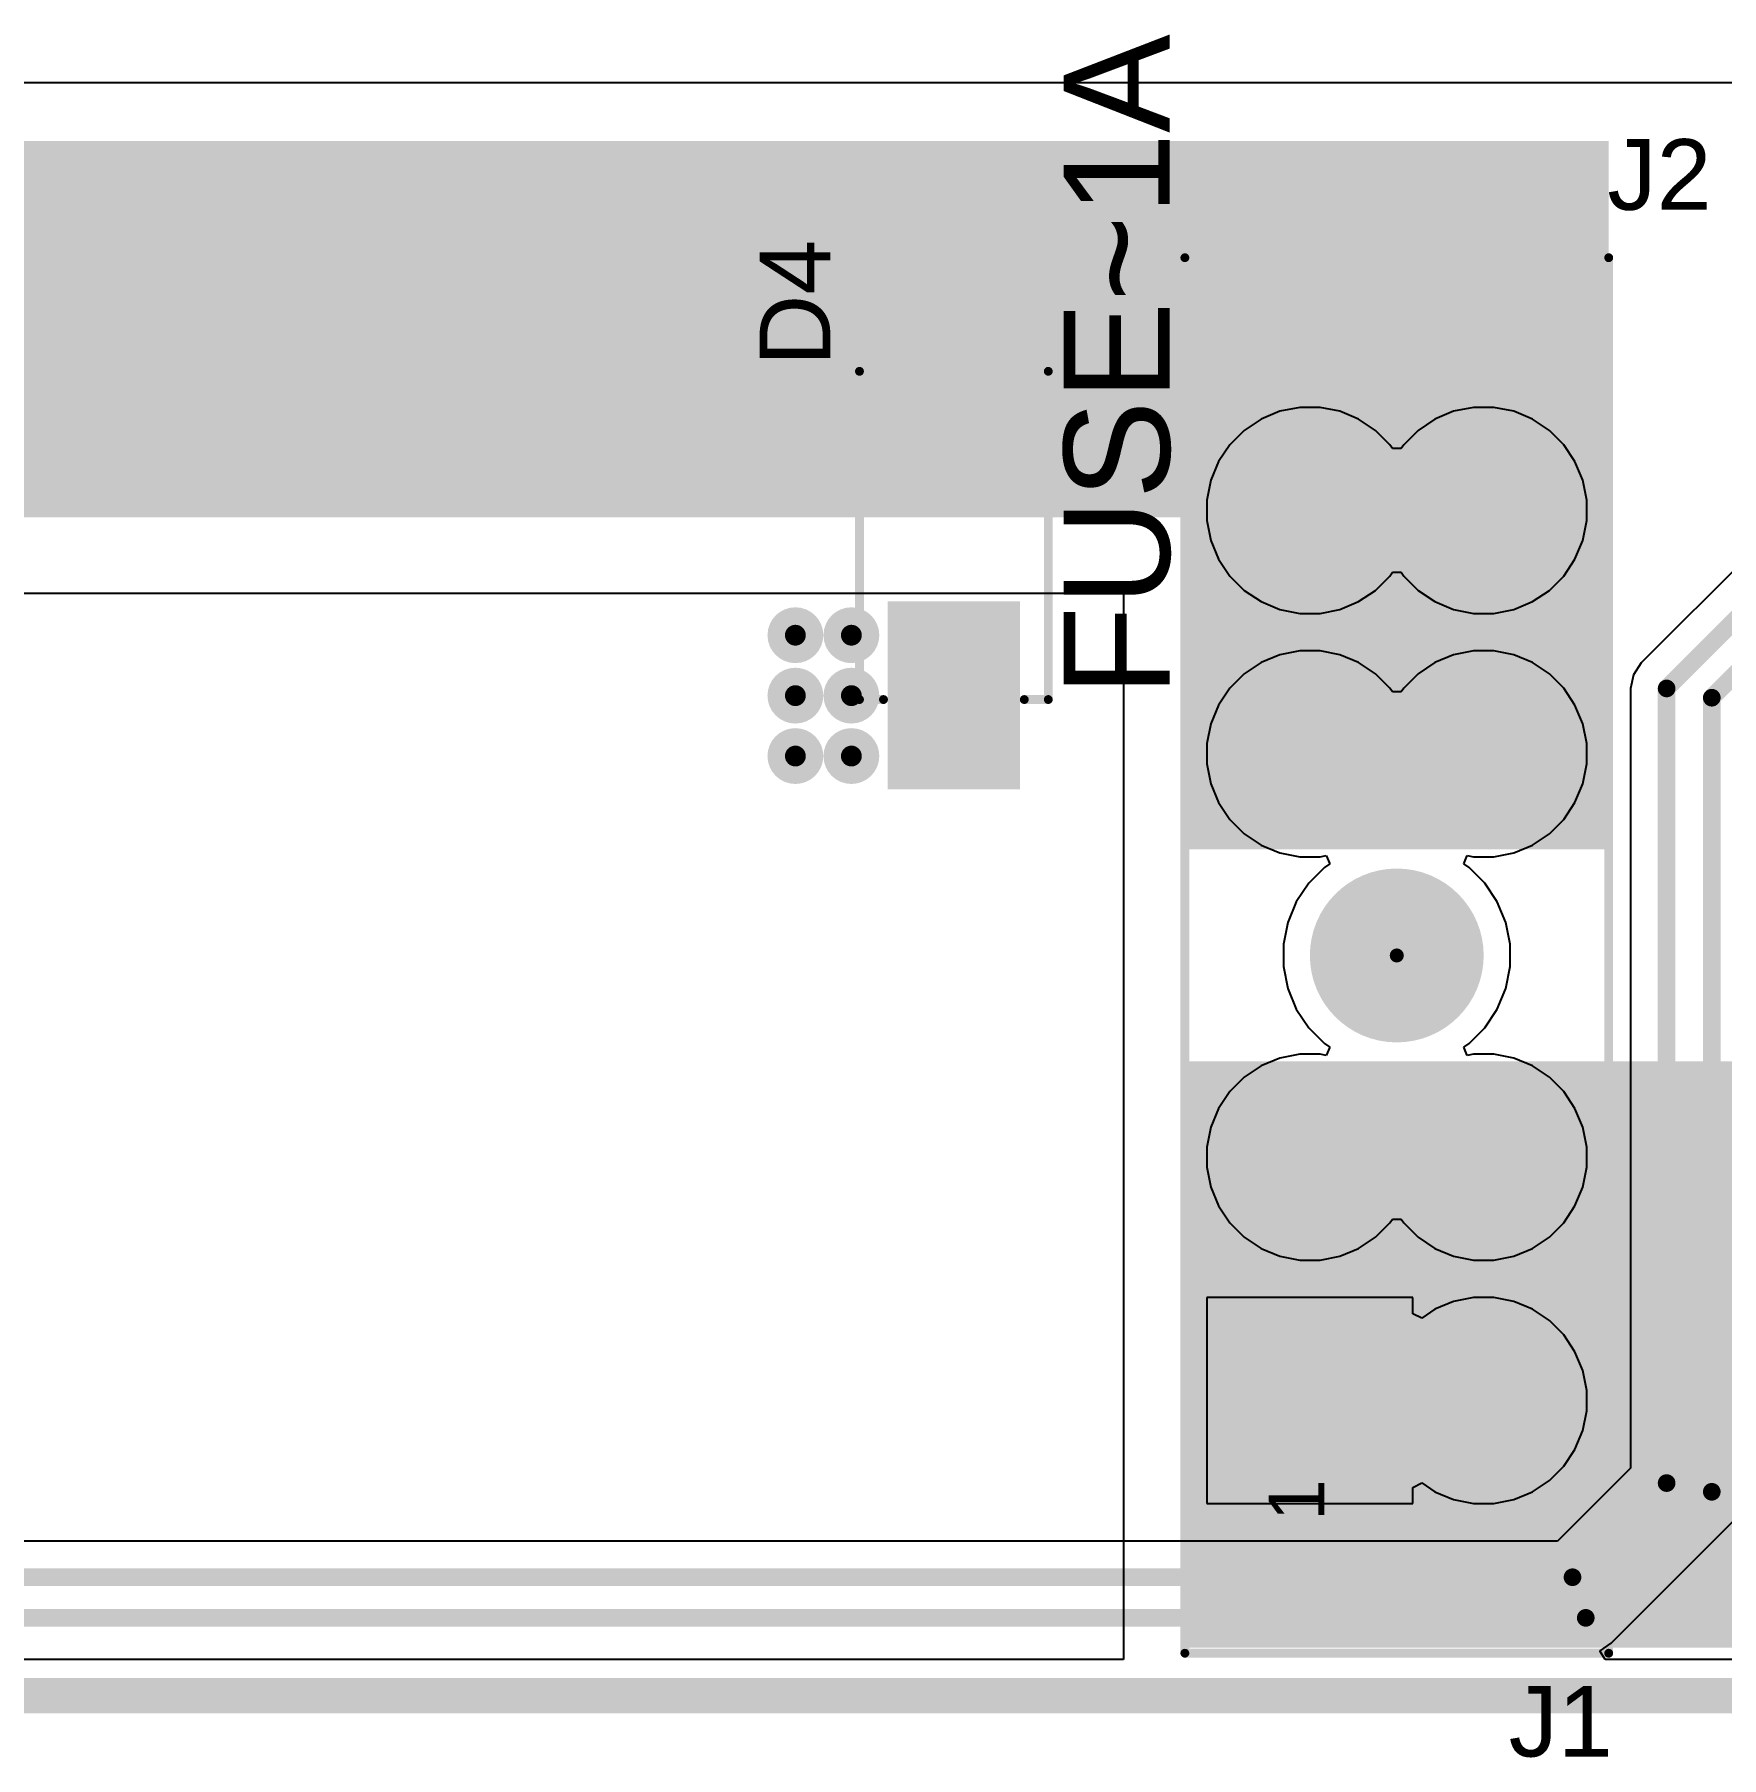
# Model space of a CAD drawing. Header units: millimetres. Extents: x -1.53 to 7.44, y -0.61 to 4.57.
# Drawn here: x 0.548 to 1.504, y 1.533 to 2.508 of the extents above; entities that cross this region are included whole.
import ezdxf

# ---------------------------------------------------------------- set-up
doc = ezdxf.new("R2010")
doc.units = ezdxf.units.MM
doc.header["$MEASUREMENT"] = 0
for name, color, linetype in [('BottomLayer', 5, 'Continuous'), ('BottomSolder', 6, 'Continuous'), ('Mechanical2', 216, 'Continuous'), ('MultiLayer', 9, 'Continuous'), ('PadHoleLayer', 156, 'Continuous'), ('TopLayer', 1, 'Continuous'), ('TopOverlay', 2, 'Continuous'), ('TopPaste', 8, 'Continuous'), ('TopSolder', 216, 'Continuous'), ('ViaHoleLayer', 16, 'Continuous')]:
    doc.layers.add(name, color=color, linetype=linetype)
doc.styles.add('Arial', font='', dxfattribs={"height": 0.2})
doc.styles.get('Arial').set_extended_font_data('Arial')

# ---------------------------------------------------------------- blocks, each defined once
blk = doc.blocks.new('178_6165_0002_157')
at = {"layer": 'BottomLayer'}
blk.add_hatch(color=5, dxfattribs=at).paths.add_polyline_path([(-0.29528, 0.09252), (-0.20866, 0.09252), (-0.20866, 0.00591), (-0.29528, 0.00591)])
h = blk.add_hatch(color=5, dxfattribs=at)
edge = h.paths.add_edge_path()
edge.add_arc((-0.11417, 0.04922), 0.04331, 0, 360)
h = blk.add_hatch(color=5, dxfattribs=at)
edge = h.paths.add_edge_path()
edge.add_arc((0.11417, 0.04922), 0.04331, 0, 360)
h = blk.add_hatch(color=5, dxfattribs=at)
edge = h.paths.add_edge_path()
edge.add_arc((0.25197, 0.04922), 0.04331, 0, 360)
h = blk.add_hatch(color=5, dxfattribs=at)
edge = h.paths.add_edge_path()
edge.add_arc((-0.25197, -0.04922), 0.04331, 0, 360)
h = blk.add_hatch(color=5, dxfattribs=at)
edge = h.paths.add_edge_path()
edge.add_arc((-0.11417, -0.04922), 0.04331, 0, 360)
h = blk.add_hatch(color=5, dxfattribs=at)
edge = h.paths.add_edge_path()
edge.add_arc((0.11417, -0.04922), 0.04331, 0, 360)
h = blk.add_hatch(color=5, dxfattribs=at)
edge = h.paths.add_edge_path()
edge.add_arc((0.25197, -0.04922), 0.04331, 0, 360)
at = {"layer": 'BottomSolder'}
blk.add_hatch(color=6, dxfattribs=at).paths.add_polyline_path([(-0.29728, 0.09452), (-0.20666, 0.09452), (-0.20666, 0.00391), (-0.29728, 0.00391)])
h = blk.add_hatch(color=6, dxfattribs=at)
edge = h.paths.add_edge_path()
edge.add_arc((-0.11417, 0.04922), 0.04531, 0, 360)
h = blk.add_hatch(color=6, dxfattribs=at)
edge = h.paths.add_edge_path()
edge.add_arc((0.11417, 0.04922), 0.04531, 0, 360)
h = blk.add_hatch(color=6, dxfattribs=at)
edge = h.paths.add_edge_path()
edge.add_arc((0.25197, 0.04922), 0.04531, 0, 360)
h = blk.add_hatch(color=6, dxfattribs=at)
edge = h.paths.add_edge_path()
edge.add_arc((0, 0.00001), 0.004, 0, 360)
h = blk.add_hatch(color=6, dxfattribs=at)
edge = h.paths.add_edge_path()
edge.add_arc((-0.25197, -0.04922), 0.04531, 0, 360)
h = blk.add_hatch(color=6, dxfattribs=at)
edge = h.paths.add_edge_path()
edge.add_arc((-0.11417, -0.04922), 0.04531, 0, 360)
h = blk.add_hatch(color=6, dxfattribs=at)
edge = h.paths.add_edge_path()
edge.add_arc((0.11417, -0.04922), 0.04531, 0, 360)
h = blk.add_hatch(color=6, dxfattribs=at)
edge = h.paths.add_edge_path()
edge.add_arc((0.25197, -0.04922), 0.04531, 0, 360)
at = {"layer": 'MultiLayer'}
blk.add_hatch(color=9, dxfattribs=at).paths.add_polyline_path([(-0.29528, 0.09252), (-0.20866, 0.09252), (-0.20866, 0.00591), (-0.29528, 0.00591)])
h = blk.add_hatch(color=9, dxfattribs=at)
edge = h.paths.add_edge_path()
edge.add_arc((-0.11417, 0.04922), 0.04331, 0, 360)
h = blk.add_hatch(color=9, dxfattribs=at)
edge = h.paths.add_edge_path()
edge.add_arc((0.11417, 0.04922), 0.04331, 0, 360)
h = blk.add_hatch(color=9, dxfattribs=at)
edge = h.paths.add_edge_path()
edge.add_arc((0.25197, 0.04922), 0.04331, 0, 360)
h = blk.add_hatch(color=9, dxfattribs=at)
edge = h.paths.add_edge_path()
edge.add_arc((-0.25197, -0.04922), 0.04331, 0, 360)
h = blk.add_hatch(color=9, dxfattribs=at)
edge = h.paths.add_edge_path()
edge.add_arc((-0.11417, -0.04922), 0.04331, 0, 360)
h = blk.add_hatch(color=9, dxfattribs=at)
edge = h.paths.add_edge_path()
edge.add_arc((0.11417, -0.04922), 0.04331, 0, 360)
h = blk.add_hatch(color=9, dxfattribs=at)
edge = h.paths.add_edge_path()
edge.add_arc((0.25197, -0.04922), 0.04331, 0, 360)
at = {"layer": 'PadHoleLayer'}
h = blk.add_hatch(color=156, dxfattribs=at)
edge = h.paths.add_edge_path()
edge.add_arc((-0.25197, 0.04922), 0.02953, 0, 360)
h = blk.add_hatch(color=156, dxfattribs=at)
edge = h.paths.add_edge_path()
edge.add_arc((-0.11417, 0.04922), 0.02953, 0, 360)
h = blk.add_hatch(color=156, dxfattribs=at)
edge = h.paths.add_edge_path()
edge.add_arc((0.11417, 0.04922), 0.02953, 0, 360)
h = blk.add_hatch(color=156, dxfattribs=at)
edge = h.paths.add_edge_path()
edge.add_arc((0.25197, 0.04922), 0.02953, 0, 360)
h = blk.add_hatch(color=156, dxfattribs=at)
edge = h.paths.add_edge_path()
edge.add_arc((0, 0.00001), 0.04921, 0, 360)
h = blk.add_hatch(color=156, dxfattribs=at)
edge = h.paths.add_edge_path()
edge.add_arc((-0.25197, -0.04922), 0.02953, 0, 360)
h = blk.add_hatch(color=156, dxfattribs=at)
edge = h.paths.add_edge_path()
edge.add_arc((-0.11417, -0.04922), 0.02953, 0, 360)
h = blk.add_hatch(color=156, dxfattribs=at)
edge = h.paths.add_edge_path()
edge.add_arc((0.11417, -0.04922), 0.02953, 0, 360)
h = blk.add_hatch(color=156, dxfattribs=at)
edge = h.paths.add_edge_path()
edge.add_arc((0.25197, -0.04922), 0.02953, 0, 360)
at = {"layer": 'TopLayer'}
blk.add_hatch(color=1, dxfattribs=at).paths.add_polyline_path([(-0.29528, 0.09252), (-0.20866, 0.09252), (-0.20866, 0.00591), (-0.29528, 0.00591)])
h = blk.add_hatch(color=1, dxfattribs=at)
edge = h.paths.add_edge_path()
edge.add_arc((-0.11417, 0.04922), 0.04331, 0, 360)
h = blk.add_hatch(color=1, dxfattribs=at)
edge = h.paths.add_edge_path()
edge.add_arc((0.11417, 0.04922), 0.04331, 0, 360)
h = blk.add_hatch(color=1, dxfattribs=at)
edge = h.paths.add_edge_path()
edge.add_arc((0.25197, 0.04922), 0.04331, 0, 360)
h = blk.add_hatch(color=1, dxfattribs=at)
edge = h.paths.add_edge_path()
edge.add_arc((-0.25197, -0.04922), 0.04331, 0, 360)
h = blk.add_hatch(color=1, dxfattribs=at)
edge = h.paths.add_edge_path()
edge.add_arc((-0.11417, -0.04922), 0.04331, 0, 360)
h = blk.add_hatch(color=1, dxfattribs=at)
edge = h.paths.add_edge_path()
edge.add_arc((0.11417, -0.04922), 0.04331, 0, 360)
h = blk.add_hatch(color=1, dxfattribs=at)
edge = h.paths.add_edge_path()
edge.add_arc((0.25197, -0.04922), 0.04331, 0, 360)
at = {"layer": 'TopSolder'}
blk.add_hatch(color=216, dxfattribs=at).paths.add_polyline_path([(-0.29728, 0.09452), (-0.20666, 0.09452), (-0.20666, 0.00391), (-0.29728, 0.00391)])
h = blk.add_hatch(color=216, dxfattribs=at)
edge = h.paths.add_edge_path()
edge.add_arc((-0.11417, 0.04922), 0.04531, 0, 360)
h = blk.add_hatch(color=216, dxfattribs=at)
edge = h.paths.add_edge_path()
edge.add_arc((0.11417, 0.04922), 0.04531, 0, 360)
h = blk.add_hatch(color=216, dxfattribs=at)
edge = h.paths.add_edge_path()
edge.add_arc((0.25197, 0.04922), 0.04531, 0, 360)
h = blk.add_hatch(color=216, dxfattribs=at)
edge = h.paths.add_edge_path()
edge.add_arc((0, 0.00001), 0.004, 0, 360)
h = blk.add_hatch(color=216, dxfattribs=at)
edge = h.paths.add_edge_path()
edge.add_arc((-0.25197, -0.04922), 0.04531, 0, 360)
h = blk.add_hatch(color=216, dxfattribs=at)
edge = h.paths.add_edge_path()
edge.add_arc((-0.11417, -0.04922), 0.04531, 0, 360)
h = blk.add_hatch(color=216, dxfattribs=at)
edge = h.paths.add_edge_path()
edge.add_arc((0.11417, -0.04922), 0.04531, 0, 360)
h = blk.add_hatch(color=216, dxfattribs=at)
edge = h.paths.add_edge_path()
edge.add_arc((0.25197, -0.04922), 0.04531, 0, 360)
at = {"layer": 'TopOverlay', "const_width": 0.005}
for points in [[(-0.395, 0.12001), (0.395, 0.12001)], [(-0.395, 0.12001), (-0.395, -0.12)], [(0.395, 0.12001), (0.395, -0.12)], [(-0.395, -0.12), (0.395, -0.12)]]:
    blk.add_lwpolyline(points, dxfattribs=at)
at = {"layer": 'TopOverlay', "const_width": 0.0025}
for points in [[(-0.39625, 0.12001, 1), (-0.39375, 0.12001, 1)], [(-0.39625, 0.12001, 1), (-0.39375, 0.12001, 1)], [(0.39375, 0.12001, 1), (0.39625, 0.12001, 1)], [(0.39375, 0.12001, 1), (0.39625, 0.12001, 1)], [(-0.39625, -0.12, 1), (-0.39375, -0.12, 1)], [(-0.39625, -0.12, 1), (-0.39375, -0.12, 1)], [(0.39375, -0.12, 1), (0.39625, -0.12, 1)], [(0.39375, -0.12, 1), (0.39625, -0.12, 1)]]:
    blk.add_lwpolyline(points, format="xyb", close=True, dxfattribs=at)
at = {"layer": 'TopOverlay'}
blk.add_text('1', height=0.0315, dxfattribs=at).set_placement((-0.32, 0.041))
blk = doc.blocks.new('SMA_174')
at = {"layer": 'TopLayer'}
for points in [[(-0.12795, 0.03346), (-0.02953, 0.03346), (-0.02953, -0.03346), (-0.12795, -0.03346)], [(0.02953, 0.03346), (0.12795, 0.03346), (0.12795, -0.03346), (0.02953, -0.03346)]]:
    blk.add_hatch(color=1, dxfattribs=at).paths.add_polyline_path(points)
at = {"layer": 'TopOverlay'}
for points in [[(-0.175, -0.05596), (-0.12905, -0.05596), (-0.12905, 0.05599), (-0.175, 0.05599)], [(-0.12992, 0.03638), (-0.1022, 0.03638), (-0.1022, 0.05598), (-0.12992, 0.05598)], [(-0.12992, -0.05598), (-0.1022, -0.05598), (-0.1022, -0.03638), (-0.12992, -0.03638)]]:
    blk.add_hatch(color=2, dxfattribs=at).paths.add_polyline_path(points)
at = {"layer": 'TopPaste'}
for points in [[(-0.12795, 0.03346), (-0.02953, 0.03346), (-0.02953, -0.03346), (-0.12795, -0.03346)], [(0.02953, 0.03346), (0.12795, 0.03346), (0.12795, -0.03346), (0.02953, -0.03346)]]:
    blk.add_hatch(color=8, dxfattribs=at).paths.add_polyline_path(points)
at = {"layer": 'TopSolder'}
for points in [[(-0.13195, 0.03746), (-0.02553, 0.03746), (-0.02553, -0.03746), (-0.13195, -0.03746)], [(0.02553, 0.03746), (0.13195, 0.03746), (0.13195, -0.03746), (0.02553, -0.03746)]]:
    blk.add_hatch(color=216, dxfattribs=at).paths.add_polyline_path(points)
at = {"layer": 'TopOverlay', "const_width": 0.005}
for points in [[(0.08115, 0.05345), (-0.10465, 0.05345)], [(0.08115, 0.03985), (0.08115, 0.05345)], [(0.08115, -0.05345), (0.08115, -0.03985)], [(0.08115, -0.05345), (-0.10465, -0.05345)]]:
    blk.add_lwpolyline(points, dxfattribs=at)
at = {"layer": 'TopOverlay', "const_width": 0.0025}
for points in [[(-0.1059, 0.05345, 1), (-0.1034, 0.05345, 1)], [(0.0799, 0.05345, 1), (0.0824, 0.05345, 1)], [(0.0799, 0.05345, 1), (0.0824, 0.05345, 1)], [(0.0799, 0.03985, 1), (0.0824, 0.03985, 1)], [(0.0799, -0.03985, 1), (0.0824, -0.03985, 1)], [(-0.1059, -0.05345, 1), (-0.1034, -0.05345, 1)], [(0.0799, -0.05345, 1), (0.0824, -0.05345, 1)], [(0.0799, -0.05345, 1), (0.0824, -0.05345, 1)]]:
    blk.add_lwpolyline(points, format="xyb", close=True, dxfattribs=at)

msp = doc.modelspace()

# ---------------------------------------------------------------- hatches: boundary and pattern name
at = {"layer": 'BottomLayer'}
h = msp.add_hatch(color=5, dxfattribs=at)
edge = h.paths.add_edge_path()
edge.add_arc((0.97925, 2.16827), 0.01181, 0, 360)
h = msp.add_hatch(color=5, dxfattribs=at)
edge = h.paths.add_edge_path()
edge.add_arc((1.01096, 2.16827), 0.01181, 0, 360)
h = msp.add_hatch(color=5, dxfattribs=at)
edge = h.paths.add_edge_path()
edge.add_arc((0.97925, 2.13406), 0.01181, 0, 360)
h = msp.add_hatch(color=5, dxfattribs=at)
edge = h.paths.add_edge_path()
edge.add_arc((1.01096, 2.13406), 0.01181, 0, 360)
h = msp.add_hatch(color=5, dxfattribs=at)
edge = h.paths.add_edge_path()
edge.add_arc((0.97925, 2.09986), 0.01181, 0, 360)
h = msp.add_hatch(color=5, dxfattribs=at)
edge = h.paths.add_edge_path()
edge.add_arc((1.01096, 2.09986), 0.01181, 0, 360)
at = {"layer": 'BottomSolder'}
h = msp.add_hatch(color=6, dxfattribs=at)
edge = h.paths.add_edge_path()
edge.add_arc((0.97925, 2.16827), 0.01581, 0, 360)
h = msp.add_hatch(color=6, dxfattribs=at)
edge = h.paths.add_edge_path()
edge.add_arc((1.01096, 2.16827), 0.01581, 0, 360)
h = msp.add_hatch(color=6, dxfattribs=at)
edge = h.paths.add_edge_path()
edge.add_arc((0.97925, 2.13406), 0.01581, 0, 360)
h = msp.add_hatch(color=6, dxfattribs=at)
edge = h.paths.add_edge_path()
edge.add_arc((1.01096, 2.13406), 0.01581, 0, 360)
h = msp.add_hatch(color=6, dxfattribs=at)
edge = h.paths.add_edge_path()
edge.add_arc((0.97925, 2.09986), 0.01581, 0, 360)
h = msp.add_hatch(color=6, dxfattribs=at)
edge = h.paths.add_edge_path()
edge.add_arc((1.01096, 2.09986), 0.01581, 0, 360)
at = {"layer": 'TopLayer'}
for points in [[(-0.387, 2.235), (1.29779, 2.235), (1.29779, 2.448), (-0.387, 2.448)], [(1.19979, 2.047), (1.43979, 2.047), (1.43979, 2.448), (1.19979, 2.448)], [(1.19979, 1.59519), (2.002, 1.59519), (2.002, 1.927), (1.19979, 1.927)]]:
    msp.add_hatch(color=1, dxfattribs=at).paths.add_polyline_path(points)
h = msp.add_hatch(color=1, dxfattribs=at)
edge = h.paths.add_edge_path()
edge.add_arc((0.97925, 2.16827), 0.01181, 0, 360)
h = msp.add_hatch(color=1, dxfattribs=at)
edge = h.paths.add_edge_path()
edge.add_arc((1.01096, 2.16827), 0.01181, 0, 360)
h = msp.add_hatch(color=1, dxfattribs=at)
edge = h.paths.add_edge_path()
edge.add_arc((0.97925, 2.13406), 0.01181, 0, 360)
h = msp.add_hatch(color=1, dxfattribs=at)
edge = h.paths.add_edge_path()
edge.add_arc((1.01096, 2.13406), 0.01181, 0, 360)
h = msp.add_hatch(color=1, dxfattribs=at)
edge = h.paths.add_edge_path()
edge.add_arc((0.97925, 2.09986), 0.01181, 0, 360)
h = msp.add_hatch(color=1, dxfattribs=at)
edge = h.paths.add_edge_path()
edge.add_arc((1.01096, 2.09986), 0.01181, 0, 360)
at = {"layer": 'TopSolder'}
h = msp.add_hatch(color=216, dxfattribs=at)
edge = h.paths.add_edge_path()
edge.add_arc((0.97925, 2.16827), 0.01581, 0, 360)
h = msp.add_hatch(color=216, dxfattribs=at)
edge = h.paths.add_edge_path()
edge.add_arc((1.01096, 2.16827), 0.01581, 0, 360)
h = msp.add_hatch(color=216, dxfattribs=at)
edge = h.paths.add_edge_path()
edge.add_arc((0.97925, 2.13406), 0.01581, 0, 360)
h = msp.add_hatch(color=216, dxfattribs=at)
edge = h.paths.add_edge_path()
edge.add_arc((1.01096, 2.13406), 0.01581, 0, 360)
h = msp.add_hatch(color=216, dxfattribs=at)
edge = h.paths.add_edge_path()
edge.add_arc((0.97925, 2.09986), 0.01581, 0, 360)
h = msp.add_hatch(color=216, dxfattribs=at)
edge = h.paths.add_edge_path()
edge.add_arc((1.01096, 2.09986), 0.01581, 0, 360)
at = {"layer": 'ViaHoleLayer'}
h = msp.add_hatch(color=16, dxfattribs=at)
edge = h.paths.add_edge_path()
edge.add_arc((0.97925, 2.16827), 0.00591, 0, 360)
h = msp.add_hatch(color=16, dxfattribs=at)
edge = h.paths.add_edge_path()
edge.add_arc((1.01096, 2.16827), 0.00591, 0, 360)
h = msp.add_hatch(color=16, dxfattribs=at)
edge = h.paths.add_edge_path()
edge.add_arc((0.97925, 2.13406), 0.00591, 0, 360)
h = msp.add_hatch(color=16, dxfattribs=at)
edge = h.paths.add_edge_path()
edge.add_arc((1.01096, 2.13406), 0.00591, 0, 360)
h = msp.add_hatch(color=16, dxfattribs=at)
edge = h.paths.add_edge_path()
edge.add_arc((0.97925, 2.09986), 0.00591, 0, 360)
h = msp.add_hatch(color=16, dxfattribs=at)
edge = h.paths.add_edge_path()
edge.add_arc((1.01096, 2.09986), 0.00591, 0, 360)

# ---------------------------------------------------------------- linework, layer by layer
at = {"layer": 'BottomLayer'}
for p, q in [((1.25357, 2.29501), (1.24296, 2.29061)), ((1.26484, 2.29725), (1.25357, 2.29501)), ((1.27632, 2.29725), (1.26484, 2.29725)), ((1.28759, 2.29501), (1.27632, 2.29725)), ((1.2982, 2.29061), (1.28759, 2.29501)), ((1.352, 2.29501), (1.34139, 2.29061)), ((1.36327, 2.29725), (1.352, 2.29501)), ((1.37475, 2.29725), (1.36327, 2.29725)), ((1.38602, 2.29501), (1.37475, 2.29725)), ((1.39663, 2.29061), (1.38602, 2.29501)), ((1.23341, 2.28423), (1.22529, 2.27611)), ((1.24296, 2.29061), (1.23341, 2.28423)), ((1.30775, 2.28423), (1.2982, 2.29061)), ((1.31587, 2.27611), (1.30775, 2.28423)), ((1.33184, 2.28423), (1.32372, 2.27611)), ((1.34139, 2.29061), (1.33184, 2.28423)), ((1.40618, 2.28423), (1.39663, 2.29061)), ((1.4143, 2.27611), (1.40618, 2.28423)), ((1.22529, 2.27611), (1.21891, 2.26656)), ((1.3173, 2.27398), (1.31587, 2.27611)), ((1.32229, 2.27398), (1.3173, 2.27398)), ((1.32372, 2.27611), (1.32229, 2.27398)), ((1.42068, 2.26656), (1.4143, 2.27611)), ((1.21891, 2.26656), (1.21451, 2.25595)), ((1.42508, 2.25595), (1.42068, 2.26656)), ((1.21451, 2.25595), (1.21227, 2.24468)), ((1.42732, 2.24468), (1.42508, 2.25595)), ((1.21227, 2.24468), (1.21227, 2.2332)), ((1.42732, 2.2332), (1.42732, 2.24468)), ((1.21227, 2.2332), (1.21451, 2.22193)), ((1.42508, 2.22193), (1.42732, 2.2332)), ((1.21451, 2.22193), (1.21891, 2.21132)), ((1.42068, 2.21132), (1.42508, 2.22193)), ((1.21891, 2.21132), (1.22529, 2.20177)), ((1.4143, 2.20177), (1.42068, 2.21132)), ((1.51905, 2.21342), (1.45817, 2.15255)), ((1.22529, 2.20177), (1.23341, 2.19365)), ((1.30775, 2.19365), (1.31587, 2.20177)), ((1.31587, 2.20177), (1.3173, 2.2039)), ((1.3173, 2.2039), (1.32229, 2.2039)), ((1.32229, 2.2039), (1.32372, 2.20177)), ((1.32372, 2.20177), (1.33184, 2.19365)), ((1.40618, 2.19365), (1.4143, 2.20177)), ((1.23341, 2.19365), (1.24296, 2.18727)), ((1.24296, 2.18727), (1.25357, 2.18287)), ((1.28759, 2.18287), (1.2982, 2.18727)), ((1.2982, 2.18727), (1.30775, 2.19365)), ((1.33184, 2.19365), (1.34139, 2.18727)), ((1.34139, 2.18727), (1.352, 2.18287)), ((1.38602, 2.18287), (1.39663, 2.18727)), ((1.39663, 2.18727), (1.40618, 2.19365)), ((1.25357, 2.18287), (1.26484, 2.18063)), ((1.26484, 2.18063), (1.27632, 2.18063)), ((1.27632, 2.18063), (1.28759, 2.18287)), ((1.352, 2.18287), (1.36327, 2.18063)), ((1.36327, 2.18063), (1.37475, 2.18063)), ((1.37475, 2.18063), (1.38602, 2.18287)), ((1.25357, 2.15721), (1.24296, 2.15281)), ((1.26484, 2.15945), (1.25357, 2.15721)), ((1.27632, 2.15945), (1.26484, 2.15945)), ((1.28759, 2.15721), (1.27632, 2.15945)), ((1.2982, 2.15281), (1.28759, 2.15721)), ((1.352, 2.15721), (1.34139, 2.15281)), ((1.36327, 2.15945), (1.352, 2.15721)), ((1.37475, 2.15945), (1.36327, 2.15945)), ((1.38602, 2.15721), (1.37475, 2.15945)), ((1.39663, 2.15281), (1.38602, 2.15721)), ((1.23341, 2.14643), (1.22529, 2.13831)), ((1.24296, 2.15281), (1.23341, 2.14643)), ((1.30775, 2.14643), (1.2982, 2.15281)), ((1.31587, 2.13831), (1.30775, 2.14643)), ((1.33184, 2.14643), (1.32372, 2.13831)), ((1.34139, 2.15281), (1.33184, 2.14643)), ((1.40618, 2.14643), (1.39663, 2.15281)), ((1.4143, 2.13831), (1.40618, 2.14643)), ((1.45375, 2.14593), (1.4522, 2.13813)), ((1.45817, 2.15255), (1.45375, 2.14593)), ((1.22529, 2.13831), (1.21891, 2.12876)), ((1.3173, 2.13618), (1.31587, 2.13831)), ((1.32229, 2.13618), (1.3173, 2.13618)), ((1.32372, 2.13831), (1.32229, 2.13618)), ((1.42068, 2.12876), (1.4143, 2.13831)), ((1.4522, 2.13813), (1.4522, 1.69674)), ((1.21891, 2.12876), (1.21451, 2.11815)), ((1.42508, 2.11815), (1.42068, 2.12876)), ((1.21451, 2.11815), (1.21227, 2.10688)), ((1.42732, 2.10688), (1.42508, 2.11815)), ((1.21227, 2.10688), (1.21227, 2.0954)), ((1.42732, 2.0954), (1.42732, 2.10688)), ((1.21227, 2.0954), (1.21451, 2.08413)), ((1.42508, 2.08413), (1.42732, 2.0954)), ((1.21451, 2.08413), (1.21891, 2.07352)), ((1.42068, 2.07352), (1.42508, 2.08413)), ((1.21891, 2.07352), (1.22529, 2.06397)), ((1.4143, 2.06397), (1.42068, 2.07352)), ((1.22529, 2.06397), (1.23341, 2.05585)), ((1.40618, 2.05585), (1.4143, 2.06397)), ((1.23341, 2.05585), (1.24296, 2.04947)), ((1.24296, 2.04947), (1.25357, 2.04507)), ((1.38602, 2.04507), (1.39663, 2.04947)), ((1.39663, 2.04947), (1.40618, 2.05585)), ((1.25357, 2.04507), (1.26484, 2.04283)), ((1.26484, 2.04283), (1.27632, 2.04283)), ((1.27632, 2.04283), (1.27987, 2.04354)), ((1.28182, 2.03883), (1.27886, 2.03685)), ((1.27987, 2.04354), (1.28182, 2.03883)), ((1.35775, 2.03883), (1.3597, 2.04354)), ((1.36072, 2.03685), (1.35775, 2.03883)), ((1.3597, 2.04354), (1.36327, 2.04283)), ((1.36327, 2.04283), (1.37475, 2.04283)), ((1.37475, 2.04283), (1.38602, 2.04507)), ((1.27886, 2.03685), (1.26991, 2.0279)), ((1.36967, 2.0279), (1.36072, 2.03685)), ((1.26991, 2.0279), (1.26289, 2.01739)), ((1.37669, 2.01739), (1.36967, 2.0279)), ((1.26289, 2.01739), (1.25804, 2.0057)), ((1.38154, 2.0057), (1.37669, 2.01739)), ((1.25804, 2.0057), (1.25558, 1.99329)), ((1.384, 1.99329), (1.38154, 2.0057)), ((1.25558, 1.99329), (1.25558, 1.98065)), ((1.384, 1.98065), (1.384, 1.99329)), ((1.25558, 1.98065), (1.25804, 1.96824)), ((1.38154, 1.96824), (1.384, 1.98065)), ((1.25804, 1.96824), (1.26289, 1.95655)), ((1.37669, 1.95655), (1.38154, 1.96824)), ((1.26289, 1.95655), (1.26991, 1.94604)), ((1.36967, 1.94604), (1.37669, 1.95655)), ((1.26991, 1.94604), (1.27886, 1.93709)), ((1.36072, 1.93709), (1.36967, 1.94604)), ((1.27886, 1.93709), (1.28182, 1.93511)), ((1.28182, 1.93511), (1.27987, 1.9304)), ((1.35775, 1.93511), (1.36072, 1.93709)), ((1.3597, 1.9304), (1.35775, 1.93511)), ((1.24296, 1.92447), (1.23341, 1.91809)), ((1.25357, 1.92887), (1.24296, 1.92447)), ((1.26484, 1.93111), (1.25357, 1.92887)), ((1.27632, 1.93111), (1.26484, 1.93111)), ((1.27987, 1.9304), (1.27632, 1.93111)), ((1.36327, 1.93111), (1.3597, 1.9304)), ((1.37475, 1.93111), (1.36327, 1.93111)), ((1.38602, 1.92887), (1.37475, 1.93111)), ((1.39663, 1.92447), (1.38602, 1.92887)), ((1.40618, 1.91809), (1.39663, 1.92447)), ((1.23341, 1.91809), (1.22529, 1.90997)), ((1.4143, 1.90997), (1.40618, 1.91809)), ((1.22529, 1.90997), (1.21891, 1.90042)), ((1.42068, 1.90042), (1.4143, 1.90997)), ((1.21891, 1.90042), (1.21451, 1.88981)), ((1.42508, 1.88981), (1.42068, 1.90042)), ((1.21451, 1.88981), (1.21227, 1.87854)), ((1.42732, 1.87854), (1.42508, 1.88981)), ((1.21227, 1.87854), (1.21227, 1.86706)), ((1.42732, 1.86706), (1.42732, 1.87854)), ((1.21227, 1.86706), (1.21451, 1.85579)), ((1.42508, 1.85579), (1.42732, 1.86706)), ((1.21451, 1.85579), (1.21891, 1.84518)), ((1.42068, 1.84518), (1.42508, 1.85579)), ((1.21891, 1.84518), (1.22529, 1.83563)), ((1.4143, 1.83563), (1.42068, 1.84518)), ((1.22529, 1.83563), (1.23341, 1.82751)), ((1.30775, 1.82751), (1.31587, 1.83563)), ((1.31587, 1.83563), (1.3173, 1.83776)), ((1.3173, 1.83776), (1.32229, 1.83776)), ((1.32229, 1.83776), (1.32372, 1.83563)), ((1.32372, 1.83563), (1.33184, 1.82751)), ((1.40618, 1.82751), (1.4143, 1.83563)), ((1.23341, 1.82751), (1.24296, 1.82113)), ((1.2982, 1.82113), (1.30775, 1.82751)), ((1.33184, 1.82751), (1.34139, 1.82113)), ((1.39663, 1.82113), (1.40618, 1.82751)), ((1.24296, 1.82113), (1.25357, 1.81673)), ((1.25357, 1.81673), (1.26484, 1.81449)), ((1.26484, 1.81449), (1.27632, 1.81449)), ((1.27632, 1.81449), (1.28759, 1.81673)), ((1.28759, 1.81673), (1.2982, 1.82113)), ((1.34139, 1.82113), (1.352, 1.81673)), ((1.352, 1.81673), (1.36327, 1.81449)), ((1.36327, 1.81449), (1.37475, 1.81449)), ((1.37475, 1.81449), (1.38602, 1.81673)), ((1.38602, 1.81673), (1.39663, 1.82113)), ((1.32889, 1.79331), (1.21227, 1.79331)), ((1.21227, 1.79331), (1.21227, 1.67669)), ((1.32889, 1.78418), (1.32889, 1.79331)), ((1.34139, 1.78667), (1.33389, 1.78166)), ((1.352, 1.79107), (1.34139, 1.78667)), ((1.36327, 1.79331), (1.352, 1.79107)), ((1.37475, 1.79331), (1.36327, 1.79331)), ((1.38602, 1.79107), (1.37475, 1.79331)), ((1.39663, 1.78667), (1.38602, 1.79107)), ((1.40618, 1.78029), (1.39663, 1.78667)), ((1.33389, 1.78166), (1.32889, 1.78418)), ((1.4143, 1.77217), (1.40618, 1.78029)), ((1.42068, 1.76262), (1.4143, 1.77217)), ((1.42508, 1.75201), (1.42068, 1.76262)), ((1.42732, 1.74074), (1.42508, 1.75201)), ((1.42732, 1.72926), (1.42732, 1.74074)), ((1.42508, 1.71799), (1.42732, 1.72926)), ((1.42068, 1.70738), (1.42508, 1.71799)), ((1.4143, 1.69783), (1.42068, 1.70738)), ((1.40618, 1.68971), (1.4143, 1.69783)), ((1.32889, 1.68582), (1.33389, 1.68834)), ((1.33389, 1.68834), (1.34139, 1.68333)), ((1.39663, 1.68333), (1.40618, 1.68971)), ((1.4522, 1.69674), (1.41085, 1.65539)), ((1.32889, 1.67669), (1.32889, 1.68582)), ((1.34139, 1.68333), (1.352, 1.67893)), ((1.352, 1.67893), (1.36327, 1.67669)), ((1.37475, 1.67669), (1.38602, 1.67893)), ((1.38602, 1.67893), (1.39663, 1.68333)), ((1.21227, 1.67669), (1.32889, 1.67669)), ((1.36327, 1.67669), (1.37475, 1.67669)), ((1.44122, 1.59758), (1.51257, 1.66894)), ((1.41085, 1.65539), (0.19844, 1.65539)), ((1.4349, 1.59303), (1.43495, 1.59339)), ((1.43788, 1.58839), (1.4349, 1.59303)), ((1.43495, 1.59339), (1.44122, 1.59758)), ((5.126, 1.58839), (1.43788, 1.58839))]:
    msp.add_line(p, q, dxfattribs=at)
at = {"layer": 'BottomLayer', "const_width": 0.01}
for points in [[(1.47259, 2.13813), (1.53346, 2.199)], [(1.49816, 2.13289), (1.54126, 2.176)], [(1.47259, 1.6883), (1.47259, 2.13813)], [(1.49816, 1.68336), (1.49816, 2.13289)], [(1.41929, 1.635), (1.47259, 1.6883)], [(1.4268, 1.612), (1.49816, 1.68336)], [(0.19, 1.635), (1.41929, 1.635)], [(0.17619, 1.612), (1.4268, 1.612)]]:
    msp.add_lwpolyline(points, dxfattribs=at)
at = {"layer": 'BottomLayer', "const_width": 0.005}
for points in [[(1.47009, 2.13813, 1), (1.47509, 2.13813, 1)], [(1.47009, 2.13813, 1), (1.47509, 2.13813, 1)], [(1.49566, 2.13289, 1), (1.50066, 2.13289, 1)], [(1.49566, 2.13289, 1), (1.50066, 2.13289, 1)], [(1.47009, 1.6883, 1), (1.47509, 1.6883, 1)], [(1.47009, 1.6883, 1), (1.47509, 1.6883, 1)], [(1.49566, 1.68336, 1), (1.50066, 1.68336, 1)], [(1.49566, 1.68336, 1), (1.50066, 1.68336, 1)], [(1.41679, 1.635, 1), (1.42179, 1.635, 1)], [(1.41679, 1.635, 1), (1.42179, 1.635, 1)], [(1.4243, 1.612, 1), (1.4293, 1.612, 1)], [(1.4243, 1.612, 1), (1.4293, 1.612, 1)]]:
    msp.add_lwpolyline(points, format="xyb", close=True, dxfattribs=at)
at = {"layer": 'Mechanical2', "const_width": 0.02}
msp.add_lwpolyline([(0.519, 1.568), (5.126, 1.568)], dxfattribs=at)
at = {"layer": 'TopLayer'}
for p, q in [((1.525, 2.481), (-0.08, 2.481)), ((-0.425, 2.192), (1.165, 2.192)), ((1.165, 2.192), (1.165, 1.58839)), ((1.165, 1.58839), (0.519, 1.58839))]:
    msp.add_line(p, q, dxfattribs=at)

# ---------------------------------------------------------------- block references
for name, p, rotation in [('SMA_174', (1.069, 2.213), 270), ('178_6165_0002_157', (1.3198, 1.98697), 90)]:
    msp.add_blockref(name, p, dxfattribs=dict(rotation=rotation))

# ---------------------------------------------------------------- texts
at = {"layer": 'TopOverlay', "style": 'Arial'}
for s, height, p in [('FUSE~1A', 0.06, (1.19122, 2.13354)), ('D4', 0.04, (0.99899, 2.32068))]:
    msp.add_text(s, height=height, rotation=90, dxfattribs=at).set_placement(p)
for s, p in [('J2', (1.43899, 2.40908)), ('J1', (1.38313, 1.53349))]:
    msp.add_text(s, height=0.04, dxfattribs=at).set_placement(p)

doc.saveas('drawing.dxf')
